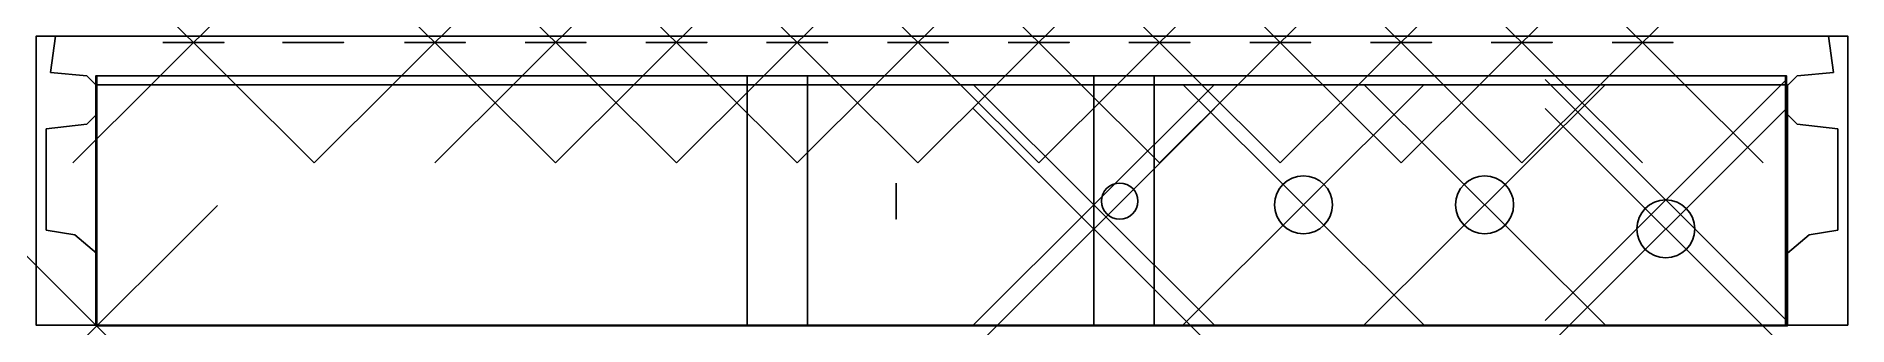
# Model space of a CAD drawing. Header units: millimetres. Extents: x 0 to 0.75, y -0.12 to 0.
import ezdxf

# ---------------------------------------------------------------- set-up
doc = ezdxf.new("R2010")
doc.units = ezdxf.units.MM
doc.header["$PDMODE"] = 3
doc.header["$PDSIZE"] = 0.05
doc.layers.get('0').update_dxf_attribs({"true_color": 0xc2ced6})

msp = doc.modelspace()

# ---------------------------------------------------------------- linework, layer by layer
at = {"color": 1}
for points in [[(0, -0.12), (0.025, -0.12), (0.025, -0.09), (0.01601, -0.0825), (0.00414, -0.0805), (0.00412, -0.0385), (0.021, -0.0365), (0.025, -0.0325), (0.025, -0.0205), (0.021, -0.0165), (0.00592, -0.01505), (0.00804, 0), (0, 0)], [(0.75, -0.12), (0.725, -0.12), (0.725, -0.09), (0.73399, -0.0825), (0.74586, -0.0805), (0.74588, -0.0385), (0.729, -0.0365), (0.725, -0.0325), (0.725, -0.0205), (0.729, -0.0165), (0.74408, -0.01505), (0.74196, 0), (0.75, 0)]]:
    msp.add_lwpolyline(points, close=True, dxfattribs=at)
at = {"color": 1, "extrusion": (1, -4.89859e-32, 2e-16)}
msp.add_lwpolyline([(-0.12, 0), (-0.12, 0.025), (-0.09, 0.025), (-0.0825, 0.01601), (-0.0805, 0.00414), (-0.0385, 0.00412), (-0.0365, 0.021), (-0.0325, 0.025), (-0.0205, 0.025), (-0.0165, 0.021), (-0.01505, 0.00592), (0, 0.00804), (0, 0)], close=True, dxfattribs=at)
at = {"color": 1, "extrusion": (1, 4.89859e-32, -2e-16)}
msp.add_lwpolyline([(-0.12, 2.7), (-0.12, 2.675), (-0.09, 2.675), (-0.0825, 2.68399), (-0.0805, 2.69586), (-0.0385, 2.69588), (-0.0365, 2.679), (-0.0325, 2.675), (-0.0205, 2.675), (-0.0165, 2.679), (-0.01505, 2.69408), (0, 2.69196), (0, 2.7)], close=True, dxfattribs=at)
at = {"color": 1, "extrusion": (-2e-16, 1, 2.44929e-16)}
for centre in [(-0.06512, 2.15, -0.00263), (-0.06512, 0.55, -0.00263), (-0.06512, 1.35, -0.00263), (-0.11461, 2.15, -0.00263), (-0.11461, 0.55, -0.00263), (-0.11461, 1.35, -0.00263), (-0.16504, 2.15, -0.00263), (-0.16504, 0.55, -0.00263), (-0.16504, 1.35, -0.00263), (-0.21504, 2.15, -0.00263), (-0.21504, 0.55, -0.00263), (-0.21504, 1.35, -0.00263), (-0.26504, 2.15, -0.00263), (-0.26504, 0.55, -0.00263), (-0.26504, 1.35, -0.00263), (-0.31504, 2.15, -0.00263), (-0.31504, 0.55, -0.00263), (-0.31504, 1.35, -0.00263), (-0.36504, 2.15, -0.00263), (-0.36504, 0.55, -0.00263), (-0.36504, 1.35, -0.00263), (-0.41504, 2.15, -0.00263), (-0.41504, 0.55, -0.00263), (-0.41504, 1.35, -0.00263), (-0.46504, 2.15, -0.00263), (-0.46504, 0.55, -0.00263), (-0.46504, 1.35, -0.00263), (-0.51504, 2.15, -0.00263), (-0.51504, 0.55, -0.00263), (-0.51504, 1.35, -0.00263), (-0.56504, 2.15, -0.00263), (-0.56504, 0.55, -0.00263), (-0.56504, 1.35, -0.00263), (-0.61504, 2.15, -0.00263), (-0.61504, 0.55, -0.00263), (-0.61504, 1.35, -0.00263), (-0.66504, 2.15, -0.00263), (-0.66504, 0.55, -0.00263), (-0.66504, 1.35, -0.00263)]:
    msp.add_circle(centre, 0.01264, dxfattribs=at)
at = {"color": 1, "extrusion": (-1, -4e-16, -9.79717e-32)}
for centre in [(0.07, 2.53718, -0.43785), (0.07, 0.16282, -0.43785), (0.07, 2.53718, -0.46285), (0.07, 0.16282, -0.46285), (0.08, 2.46218, -0.43785), (0.08, 0.23782, -0.43785), (0.08, 2.46218, -0.46285), (0.08, 0.23782, -0.46285)]:
    msp.add_circle(centre, 0.012, dxfattribs=at)
at = {"color": 1}
for centre, radius in [((0.52465, -0.07, 2.41224), 0.012), ((0.52465, -0.07, 0.31276), 0.012), ((0.52465, -0.07, 1.81224), 0.012), ((0.52465, -0.07, 0.91276), 0.012), ((0.59965, -0.07, 2.41224), 0.012), ((0.59965, -0.07, 0.31276), 0.012), ((0.59965, -0.07, 1.81224), 0.012), ((0.59965, -0.07, 0.91276), 0.012), ((0.44856, -0.06845, 2.28671), 0.0075), ((0.67465, -0.08, 2.41224), 0.012), ((0.67465, -0.08, 0.31276), 0.012), ((0.67465, -0.08, 1.81224), 0.012), ((0.67465, -0.08, 0.91276), 0.012)]:
    msp.add_circle(centre, radius, dxfattribs=at)
at = {"color": 1, "extrusion": (-5.51003e-64, 3.44929e-16, -1)}
for centre in [(-0.52465, -0.07, -2.38724), (-0.52465, -0.07, -1.78724), (-0.59965, -0.07, -2.38724), (-0.59965, -0.07, -1.78724), (-0.67465, -0.08, -2.38724), (-0.67465, -0.08, -1.78724)]:
    msp.add_circle(centre, 0.012, dxfattribs=at)
at = {"color": 1, "extrusion": (0, 2.44929e-16, -1)}
for centre, radius in [((-0.52465, -0.07, -0.28776), 0.012), ((-0.52465, -0.07, -0.88776), 0.012), ((-0.59965, -0.07, -0.28776), 0.012), ((-0.59965, -0.07, -0.88776), 0.012), ((-0.44856, -0.06845, -0.41329), 0.0075), ((-0.67465, -0.08, -0.28776), 0.012), ((-0.67465, -0.08, -0.88776), 0.012)]:
    msp.add_circle(centre, radius, dxfattribs=at)
at = {"color": 1, "extrusion": (1, -1e-16, -2e-16)}
msp.add_circle((-0.06845, 2.2941, 0.35599), 0.0075, dxfattribs=at)
at = {"color": 1, "extrusion": (1, -1e-16, 2e-16)}
msp.add_circle((-0.06845, 0.4059, 0.35599), 0.0075, dxfattribs=at)
at = {"color": 1, "extrusion": (-1.83697e-16, 1, 1.83697e-16)}
for p in [(0.06512, -0.00263, 2.15), (0.06512, -0.00263, 0.55), (0.16504, -0.00263, 2.15), (0.16504, -0.00263, 1.35), (0.16504, -0.00263, 0.55), (0.21504, -0.00263, 2.15), (0.21504, -0.00263, 1.35), (0.21504, -0.00263, 0.55), (0.26504, -0.00263, 2.15), (0.26504, -0.00263, 1.35), (0.26504, -0.00263, 0.55), (0.31504, -0.00263, 2.15), (0.31504, -0.00263, 1.35), (0.31504, -0.00263, 0.55), (0.36504, -0.00263, 2.15), (0.36504, -0.00263, 1.35), (0.36504, -0.00263, 0.55), (0.41504, -0.00263, 2.15), (0.41504, -0.00263, 1.35), (0.41504, -0.00263, 0.55), (0.46504, -0.00263, 2.15), (0.46504, -0.00263, 1.35), (0.46504, -0.00263, 0.55), (0.51504, -0.00263, 2.15), (0.51504, -0.00263, 1.35), (0.51504, -0.00263, 0.55), (0.56504, -0.00263, 2.15), (0.56504, -0.00263, 1.35), (0.56504, -0.00263, 0.55), (0.61504, -0.00263, 2.15), (0.61504, -0.00263, 1.35), (0.61504, -0.00263, 0.55), (0.66504, -0.00263, 2.15), (0.66504, -0.00263, 1.35), (0.66504, -0.00263, 0.55), (0.025, -0.12023, 2.1815), (0.025, -0.12023, 1.3815), (0.025, -0.12023, 0.5815)]:
    msp.add_point(p, dxfattribs=at)
at = {"color": 1}
for p in [(0.43785, -0.07, 2.53718), (0.43785, -0.07, 0.16282), (0.52465, -0.07, 2.41224), (0.52465, -0.07, 1.81224), (0.52465, -0.07, 0.91276), (0.52465, -0.07, 0.31276), (0.59965, -0.07, 2.41224), (0.59965, -0.07, 1.81224), (0.59965, -0.07, 0.91276), (0.59965, -0.07, 0.31276), (0.67465, -0.068, 2.41224), (0.43785, -0.08, 2.46218), (0.43785, -0.08, 0.23782), (0.67465, -0.08, 1.81224), (0.67465, -0.08, 0.91276), (0.67465, -0.08, 0.31276)]:
    msp.add_point(p, dxfattribs=at)
for points in [[(0, 0), (0.75, 0), (0.75, 0, 2.7), (0, 0, 2.7)], [(0.02465, -0.0165, 2.41224), (0.02465, -0.12, 2.41224), (0.72465, -0.12, 2.41224), (0.72465, -0.0165, 2.41224)], [(0.02465, -0.0165, 2.38724), (0.02465, -0.12, 2.38724), (0.72465, -0.12, 2.38724), (0.72465, -0.0165, 2.38724)], [(0.02465, -0.0165, 2.41224), (0.02465, -0.0165, 2.38724), (0.02465, -0.12, 2.38724), (0.02465, -0.12, 2.41224)], [(0.72465, -0.0165, 2.38724), (0.72465, -0.12, 2.38724), (0.02465, -0.12, 2.38724), (0.02465, -0.0165, 2.38724)], [(0.02465, -0.0165, 2.11224), (0.02465, -0.0165, 2.08724), (0.02465, -0.12, 2.08724), (0.02465, -0.12, 2.11224)], [(0.72465, -0.0165, 0.28776), (0.72465, -0.12, 0.28776), (0.02465, -0.12, 0.28776), (0.02465, -0.0165, 0.28776)], [(0.72465, -0.0165, 0.31276), (0.72465, -0.12, 0.31276), (0.02465, -0.12, 0.31276), (0.02465, -0.0165, 0.31276)], [(0.02465, -0.12, 0.28776), (0.02465, -0.12, 0.31276), (0.02465, -0.0165, 0.31276), (0.02465, -0.0165, 0.28776)], [(0.02465, -0.0165, 0.31276), (0.02465, -0.12, 0.31276), (0.72465, -0.12, 0.31276), (0.72465, -0.0165, 0.31276)], [(0.02465, -0.12, 0.58776), (0.02465, -0.12, 0.61276), (0.02465, -0.0165, 0.61276), (0.02465, -0.0165, 0.58776)], [(0.02465, -0.0165, 1.31224), (0.02465, -0.0165, 1.28724), (0.02465, -0.12, 1.28724), (0.02465, -0.12, 1.31224)], [(0.02465, -0.0165, 1.81224), (0.02465, -0.12, 1.81224), (0.72465, -0.12, 1.81224), (0.72465, -0.0165, 1.81224)], [(0.02465, -0.0165, 1.78724), (0.02465, -0.12, 1.78724), (0.72465, -0.12, 1.78724), (0.72465, -0.0165, 1.78724)], [(0.02465, -0.0165, 1.81224), (0.02465, -0.0165, 1.78724), (0.02465, -0.12, 1.78724), (0.02465, -0.12, 1.81224)], [(0.72465, -0.0165, 1.78724), (0.72465, -0.12, 1.78724), (0.02465, -0.12, 1.78724), (0.02465, -0.0165, 1.78724)], [(0.72465, -0.0165, 0.88776), (0.72465, -0.12, 0.88776), (0.02465, -0.12, 0.88776), (0.02465, -0.0165, 0.88776)], [(0.72465, -0.0165, 0.91276), (0.72465, -0.12, 0.91276), (0.02465, -0.12, 0.91276), (0.02465, -0.0165, 0.91276)], [(0.02465, -0.12, 0.88776), (0.02465, -0.12, 0.91276), (0.02465, -0.0165, 0.91276), (0.02465, -0.0165, 0.88776)], [(0.02465, -0.0165, 0.91276), (0.02465, -0.12, 0.91276), (0.72465, -0.12, 0.91276), (0.72465, -0.0165, 0.91276)], [(0.725, -0.12023, 2.1875), (0.025, -0.12023, 2.1875), (0.025, -0.02023, 2.1875), (0.725, -0.02023, 2.1875)], [(0.725, -0.12023, 2.1815), (0.025, -0.12023, 2.1815), (0.025, -0.02023, 2.1815), (0.725, -0.02023, 2.1815)], [(0.725, -0.12023, 2.1185), (0.025, -0.12023, 2.1185), (0.025, -0.02023, 2.1185), (0.725, -0.02023, 2.1185)], [(0.725, -0.12023, 2.1125), (0.025, -0.12023, 2.1125), (0.025, -0.02023, 2.1125), (0.725, -0.02023, 2.1125)], [(0.025, -0.02023, 2.1185), (0.025, -0.02023, 2.1125), (0.725, -0.02023, 2.1125), (0.725, -0.02023, 2.1185)], [(0.725, -0.02023, 2.1815), (0.025, -0.02023, 2.1815), (0.025, -0.02023, 2.1875), (0.725, -0.02023, 2.1875)], [(0.725, -0.02023, 0.5125), (0.025, -0.02023, 0.5125), (0.025, -0.12023, 0.5125), (0.725, -0.12023, 0.5125)], [(0.725, -0.02023, 0.5185), (0.025, -0.02023, 0.5185), (0.025, -0.12023, 0.5185), (0.725, -0.12023, 0.5185)], [(0.725, -0.02023, 0.5815), (0.025, -0.02023, 0.5815), (0.025, -0.12023, 0.5815), (0.725, -0.12023, 0.5815)], [(0.725, -0.02023, 0.5875), (0.025, -0.02023, 0.5875), (0.025, -0.12023, 0.5875), (0.725, -0.12023, 0.5875)], [(0.725, -0.02023, 0.5815), (0.725, -0.02023, 0.5875), (0.025, -0.02023, 0.5875), (0.025, -0.02023, 0.5815)], [(0.725, -0.02023, 0.5125), (0.025, -0.02023, 0.5125), (0.025, -0.02023, 0.5185), (0.725, -0.02023, 0.5185)], [(0.725, -0.12023, 1.3875), (0.025, -0.12023, 1.3875), (0.025, -0.02023, 1.3875), (0.725, -0.02023, 1.3875)], [(0.725, -0.12023, 1.3815), (0.025, -0.12023, 1.3815), (0.025, -0.02023, 1.3815), (0.725, -0.02023, 1.3815)], [(0.725, -0.12023, 1.3185), (0.025, -0.12023, 1.3185), (0.025, -0.02023, 1.3185), (0.725, -0.02023, 1.3185)], [(0.725, -0.12023, 1.3125), (0.025, -0.12023, 1.3125), (0.025, -0.02023, 1.3125), (0.725, -0.02023, 1.3125)], [(0.025, -0.02023, 1.3185), (0.025, -0.02023, 1.3125), (0.725, -0.02023, 1.3125), (0.725, -0.02023, 1.3185)], [(0.725, -0.02023, 1.3815), (0.025, -0.02023, 1.3815), (0.025, -0.02023, 1.3875), (0.725, -0.02023, 1.3875)], [(0.02511, -0.0165, 2.19536), (0.02511, -0.12, 2.19536), (0.02511, -0.12, 2.18656), (0.02511, -0.0165, 2.18656)], [(0.02511, -0.0165, 0.51344), (0.02511, -0.12, 0.51344), (0.02511, -0.12, 0.50464), (0.02511, -0.0165, 0.50464)], [(0.02511, -0.0165, 1.39536), (0.02511, -0.12, 1.39536), (0.02511, -0.12, 1.38656), (0.02511, -0.0165, 1.38656)], [(0.29429, -0.0165, 2.67468), (0.31929, -0.0165, 2.67468), (0.31929, -0.12, 2.6748), (0.29429, -0.12, 2.67468)], [(0.29429, -0.12, 0.02532), (0.31929, -0.12, 0.0252), (0.31929, -0.0165, 0.02532), (0.29429, -0.0165, 0.02532)], [(0.43785, -0.0165, 2.41218), (0.43785, -0.12, 2.4123), (0.43785, -0.12, 2.67468), (0.43785, -0.0165, 2.67468)], [(0.43785, -0.0165, 0.02532), (0.43785, -0.12, 0.02532), (0.43785, -0.12, 0.2877), (0.43785, -0.0165, 0.28782)], [(0.46285, -0.0165, 2.4123), (0.46285, -0.12, 2.41218), (0.46285, -0.12, 2.67468), (0.46285, -0.0165, 2.6748)], [(0.46285, -0.0165, 0.0252), (0.46285, -0.12, 0.02532), (0.46285, -0.12, 0.28782), (0.46285, -0.0165, 0.2877)], [(0.72419, -0.0165, 2.18656), (0.72419, -0.12, 2.18656), (0.72419, -0.12, 2.19536), (0.72419, -0.0165, 2.19536)], [(0.72419, -0.0165, 0.50464), (0.72419, -0.12, 0.50464), (0.72419, -0.12, 0.51344), (0.72419, -0.0165, 0.51344)], [(0.72419, -0.0165, 1.38656), (0.72419, -0.12, 1.38656), (0.72419, -0.12, 1.39536), (0.72419, -0.0165, 1.39536)], [(0.72465, -0.0165, 2.41224), (0.72465, -0.12, 2.41224), (0.72465, -0.12, 2.38724), (0.72465, -0.0165, 2.38724)], [(0.72465, -0.0165, 2.11224), (0.72465, -0.12, 2.11224), (0.72465, -0.12, 2.08724), (0.72465, -0.0165, 2.08724)], [(0.72465, -0.0165, 0.31276), (0.72465, -0.12, 0.31276), (0.72465, -0.12, 0.28776), (0.72465, -0.0165, 0.28776)], [(0.72465, -0.0165, 0.61276), (0.72465, -0.12, 0.61276), (0.72465, -0.12, 0.58776), (0.72465, -0.0165, 0.58776)], [(0.72465, -0.0165, 1.31224), (0.72465, -0.12, 1.31224), (0.72465, -0.12, 1.28724), (0.72465, -0.0165, 1.28724)], [(0.72465, -0.0165, 1.81224), (0.72465, -0.12, 1.81224), (0.72465, -0.12, 1.78724), (0.72465, -0.0165, 1.78724)], [(0.72465, -0.0165, 0.91276), (0.72465, -0.12, 0.91276), (0.72465, -0.12, 0.88776), (0.72465, -0.0165, 0.88776)], [(0.72465, -0.12, 2.38724), (0.02465, -0.12, 2.38724), (0.02465, -0.12, 2.41224), (0.72465, -0.12, 2.41224)], [(0.72465, -0.12, 0.28776), (0.02465, -0.12, 0.28776), (0.02465, -0.12, 0.31276), (0.72465, -0.12, 0.31276)], [(0.72465, -0.12, 1.78724), (0.02465, -0.12, 1.78724), (0.02465, -0.12, 1.81224), (0.72465, -0.12, 1.81224)], [(0.72465, -0.12, 0.88776), (0.02465, -0.12, 0.88776), (0.02465, -0.12, 0.91276), (0.72465, -0.12, 0.91276)], [(0.725, -0.12023, 2.1125), (0.025, -0.12023, 2.1125), (0.025, -0.12023, 2.1185), (0.725, -0.12023, 2.1185)], [(0.725, -0.12023, 2.1815), (0.025, -0.12023, 2.1815), (0.025, -0.12023, 2.1875), (0.725, -0.12023, 2.1875)], [(0.725, -0.12023, 0.5815), (0.025, -0.12023, 0.5815), (0.025, -0.12023, 0.5875), (0.725, -0.12023, 0.5875)], [(0.725, -0.12023, 0.5125), (0.025, -0.12023, 0.5125), (0.025, -0.12023, 0.5185), (0.725, -0.12023, 0.5185)], [(0.725, -0.12023, 1.3125), (0.025, -0.12023, 1.3125), (0.025, -0.12023, 1.3185), (0.725, -0.12023, 1.3185)], [(0.725, -0.12023, 1.3815), (0.025, -0.12023, 1.3815), (0.025, -0.12023, 1.3875), (0.725, -0.12023, 1.3875)], [(0.43785, -0.12, 2.67468), (0.46285, -0.12, 2.67468), (0.46285, -0.12, 2.41218), (0.43785, -0.12, 2.4123)], [(0.43785, -0.12, 0.2877), (0.46285, -0.12, 0.28782), (0.46285, -0.12, 0.02532), (0.43785, -0.12, 0.02532)]]:
    msp.add_3dface(points, dxfattribs=at)

doc.saveas('drawing.dxf')
